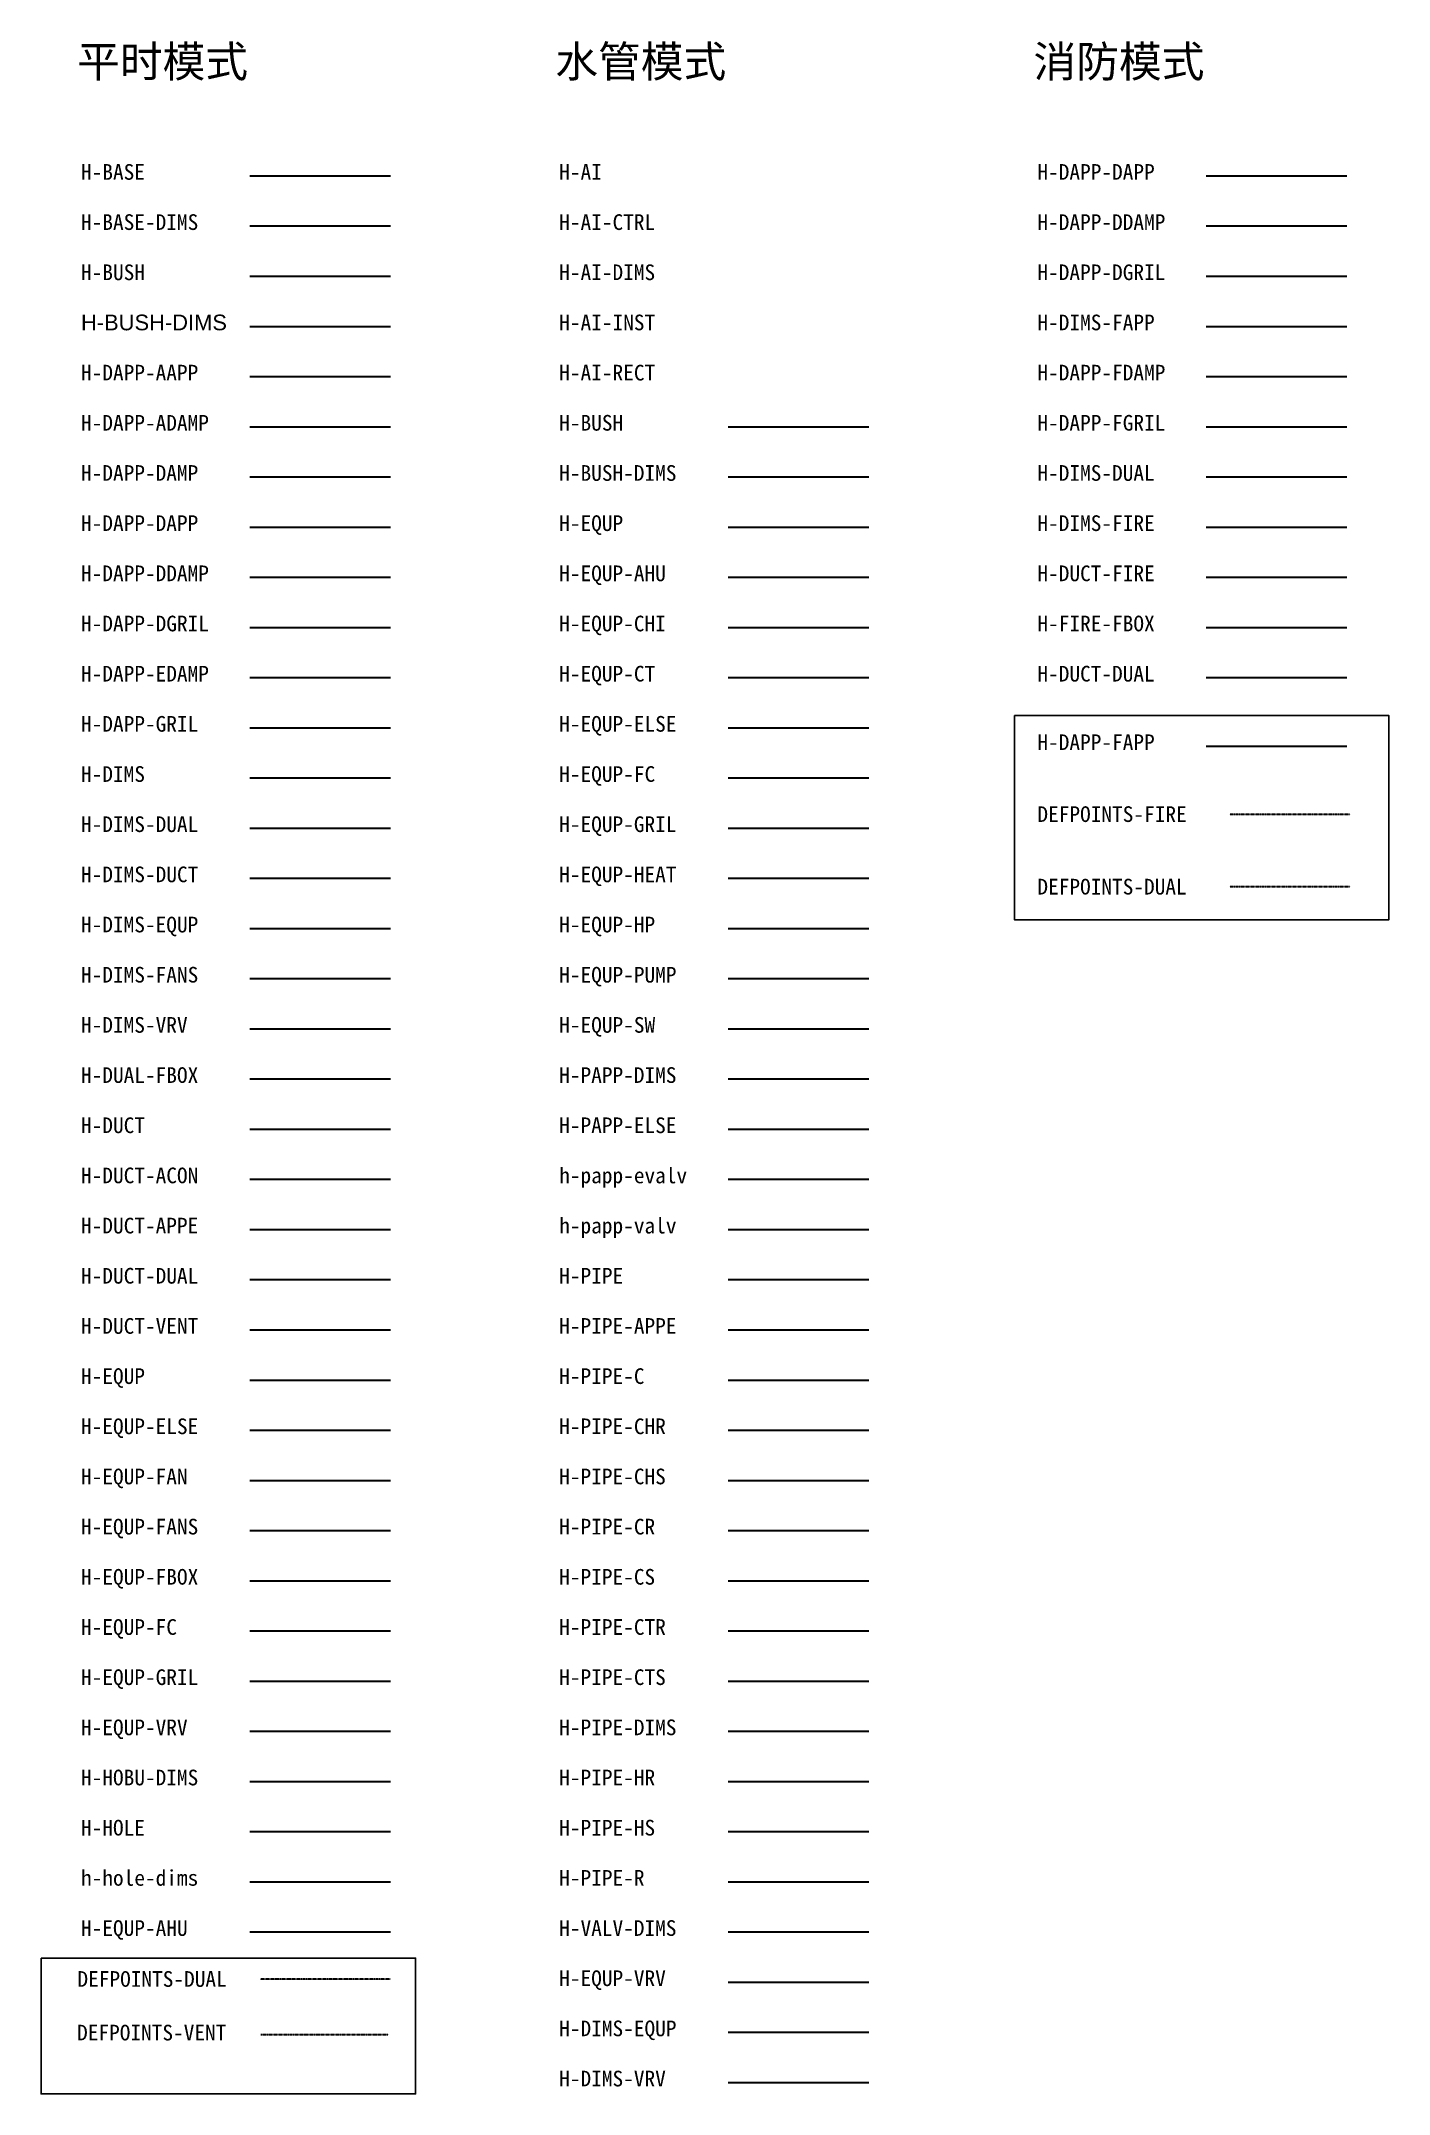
# Model space of a CAD drawing. Extents: x 99567 to 1174694, y -15740 to 1620853.
import ezdxf

# ---------------------------------------------------------------- set-up
doc = ezdxf.new("R2010")
doc.units = 0
doc.linetypes.add('CENTER', pattern=[2, 1.25, -0.25, 0.25, -0.25])
doc.linetypes.add('DASH', pattern=[0.35, 0.25, -0.1])
for name, color, linetype in [('DEFPOINTS-DUAL', 9, 'CENTER'), ('DEFPOINTS-FIRE', 9, 'CENTER'), ('DEFPOINTS-VENT', 9, 'CENTER'), ('H-BASE', 7, 'Continuous'), ('H-BASE-DIMS', 7, 'Continuous'), ('H-BUSH', 7, 'Continuous'), ('H-BUSH-DIMS', 7, 'Continuous'), ('H-DAPP-AAPP', 3, 'Continuous'), ('H-DAPP-ADAMP', 11, 'Continuous'), ('H-DAPP-DAMP', 3, 'Continuous'), ('H-DAPP-DAPP', 131, 'Continuous'), ('H-DAPP-DDAMP', 131, 'Continuous'), ('H-DAPP-DGRIL', 131, 'Continuous'), ('H-DAPP-EDAMP', 31, 'Continuous'), ('H-DAPP-FAPP', 3, 'Continuous'), ('H-DAPP-FDAMP', 161, 'Continuous'), ('H-DAPP-FGRIL', 161, 'Continuous'), ('H-DAPP-GRIL', 11, 'Continuous'), ('H-DIMS', 7, 'Continuous'), ('H-DIMS-DUAL', 131, 'Continuous'), ('H-DIMS-DUCT', 3, 'Continuous'), ('H-DIMS-EQUP', 7, 'Continuous'), ('H-DIMS-FANS', 7, 'Continuous'), ('H-DIMS-FAPP', 7, 'Continuous'), ('H-DIMS-FIRE', 161, 'Continuous'), ('H-DIMS-VRV', 7, 'Continuous'), ('H-DUAL-FBOX', 131, 'Continuous'), ('H-DUCT', 7, 'Continuous'), ('H-DUCT-ACON', 2, 'Continuous'), ('H-DUCT-APPE', 7, 'Continuous'), ('H-DUCT-DUAL', 30, 'Continuous'), ('H-DUCT-FIRE', 20, 'Continuous'), ('H-DUCT-VENT', 2, 'Continuous'), ('H-EQUP', 7, 'Continuous'), ('H-EQUP-AHU', 4, 'Continuous'), ('H-EQUP-CHI', 7, 'Continuous'), ('H-EQUP-CT', 7, 'Continuous'), ('H-EQUP-ELSE', 7, 'Continuous'), ('H-EQUP-FAN', 3, 'Continuous'), ('H-EQUP-FANS', 3, 'Continuous'), ('H-EQUP-FBOX', 3, 'Continuous'), ('H-EQUP-FC', 4, 'Continuous'), ('H-EQUP-GRIL', 7, 'Continuous'), ('H-EQUP-HEAT', 7, 'Continuous'), ('H-EQUP-HP', 7, 'Continuous'), ('H-EQUP-PUMP', 7, 'Continuous'), ('H-EQUP-SW', 4, 'Continuous'), ('H-EQUP-VRV', 7, 'Continuous'), ('H-FIRE-FBOX', 161, 'Continuous'), ('H-HOBU-DIMS', 7, 'Continuous'), ('H-HOLE', 7, 'Continuous'), ('h-hole-dims', 7, 'Continuous'), ('H-PAPP-DIMS', 7, 'Continuous'), ('H-PAPP-ELSE', 7, 'Continuous'), ('h-papp-evalv', 3, 'Continuous'), ('h-papp-valv', 3, 'Continuous'), ('H-PIPE', 7, 'Continuous'), ('H-PIPE-APPE', 7, 'Continuous'), ('H-PIPE-C', 4, 'DASH'), ('H-PIPE-CHR', 7, 'Continuous'), ('H-PIPE-CHS', 7, 'Continuous'), ('H-PIPE-CR', 1, 'DASH'), ('H-PIPE-CS', 1, 'Continuous'), ('H-PIPE-CTR', 1, 'DASH'), ('H-PIPE-CTS', 1, 'Continuous'), ('H-PIPE-DIMS', 7, 'Continuous'), ('H-PIPE-HR', 7, 'Continuous'), ('H-PIPE-HS', 7, 'Continuous'), ('H-PIPE-R', 7, 'Continuous'), ('H-VALV-DIMS', 7, 'Continuous')]:
    doc.layers.add(name, color=color, linetype=linetype)
doc.styles.get("Standard").update_dxf_attribs({"font": 'arial.ttf'})

msp = doc.modelspace()

# ---------------------------------------------------------------- linework, layer by layer
at = {"color": 6}
for points in [[(875937, 1083065), (1174694, 1083065), (1174694, 920407), (875937, 920407)], [(99567, 92615), (398325, 92615), (398325, -15740), (99567, -15740)]]:
    msp.add_lwpolyline(points, close=True, dxfattribs=at)
at = {"layer": 'DEFPOINTS-DUAL', "lineweight": 30}
for p, q in [((1143787, 946515), (1047648, 946515)), ((378121, 75695), (274251, 75695))]:
    msp.add_line(p, q, dxfattribs=at)
at = {"layer": 'DEFPOINTS-FIRE', "lineweight": 30}
msp.add_line((1143787, 1004333), (1047648, 1004333), dxfattribs=at)
at = {"layer": 'DEFPOINTS-VENT', "lineweight": 30}
msp.add_line((376756, 31504), (274977, 31504), dxfattribs=at)
at = {"layer": 'H-BASE', "lineweight": 30}
msp.add_line((266140, 1513416), (378336, 1513416), dxfattribs=at)
at = {"layer": 'H-BASE-DIMS', "lineweight": 30}
msp.add_line((266140, 1473416), (378336, 1473416), dxfattribs=at)
at = {"layer": 'H-BUSH', "lineweight": 30}
for p, q in [((266140, 1433416), (378336, 1433416)), ((647567, 1313416), (759762, 1313416))]:
    msp.add_line(p, q, dxfattribs=at)
at = {"layer": 'H-BUSH-DIMS', "lineweight": 30}
for p, q in [((266140, 1393416), (378336, 1393416)), ((647567, 1273416), (759762, 1273416))]:
    msp.add_line(p, q, dxfattribs=at)
at = {"layer": 'H-DAPP-AAPP', "lineweight": 30}
msp.add_line((266140, 1353416), (378336, 1353416), dxfattribs=at)
at = {"layer": 'H-DAPP-ADAMP', "lineweight": 30}
msp.add_line((266140, 1313416), (378336, 1313416), dxfattribs=at)
at = {"layer": 'H-DAPP-DAMP', "lineweight": 30}
msp.add_line((266140, 1273416), (378336, 1273416), dxfattribs=at)
at = {"layer": 'H-DAPP-DAPP', "lineweight": 30}
for p, q in [((1028994, 1513416), (1141189, 1513416)), ((266140, 1233416), (378336, 1233416))]:
    msp.add_line(p, q, dxfattribs=at)
at = {"layer": 'H-DAPP-DDAMP', "lineweight": 30}
for p, q in [((1028994, 1473416), (1141189, 1473416)), ((266140, 1193416), (378336, 1193416))]:
    msp.add_line(p, q, dxfattribs=at)
at = {"layer": 'H-DAPP-DGRIL', "lineweight": 30}
for p, q in [((1028994, 1433416), (1141189, 1433416)), ((266140, 1153416), (378336, 1153416))]:
    msp.add_line(p, q, dxfattribs=at)
at = {"layer": 'H-DAPP-EDAMP', "lineweight": 30}
msp.add_line((266140, 1113416), (378336, 1113416), dxfattribs=at)
at = {"layer": 'H-DAPP-FAPP', "lineweight": 30}
msp.add_line((1028994, 1058782), (1141189, 1058782), dxfattribs=at)
at = {"layer": 'H-DAPP-FDAMP', "lineweight": 30}
msp.add_line((1028994, 1353416), (1141189, 1353416), dxfattribs=at)
at = {"layer": 'H-DAPP-FGRIL', "lineweight": 30}
msp.add_line((1028994, 1313416), (1141189, 1313416), dxfattribs=at)
at = {"layer": 'H-DAPP-GRIL', "lineweight": 30}
msp.add_line((266140, 1073416), (378336, 1073416), dxfattribs=at)
at = {"layer": 'H-DIMS', "lineweight": 30}
msp.add_line((266140, 1033416), (378336, 1033416), dxfattribs=at)
at = {"layer": 'H-DIMS-DUAL', "lineweight": 30}
for p, q in [((1028994, 1273416), (1141189, 1273416)), ((266140, 993416), (378336, 993416))]:
    msp.add_line(p, q, dxfattribs=at)
at = {"layer": 'H-DIMS-DUCT', "lineweight": 30}
msp.add_line((266140, 953416), (378336, 953416), dxfattribs=at)
at = {"layer": 'H-DIMS-EQUP', "lineweight": 30}
for p, q in [((266140, 913416), (378336, 913416)), ((647567, 33416), (759762, 33416))]:
    msp.add_line(p, q, dxfattribs=at)
at = {"layer": 'H-DIMS-FANS', "lineweight": 30}
msp.add_line((266140, 873416), (378336, 873416), dxfattribs=at)
at = {"layer": 'H-DIMS-FAPP', "lineweight": 30}
msp.add_line((1028994, 1393416), (1141189, 1393416), dxfattribs=at)
at = {"layer": 'H-DIMS-FIRE', "lineweight": 30}
msp.add_line((1028994, 1233416), (1141189, 1233416), dxfattribs=at)
at = {"layer": 'H-DIMS-VRV', "lineweight": 30}
for p, q in [((266140, 833416), (378336, 833416)), ((647567, -6584), (759762, -6584))]:
    msp.add_line(p, q, dxfattribs=at)
at = {"layer": 'H-DUAL-FBOX', "lineweight": 30}
msp.add_line((266140, 793416), (378336, 793416), dxfattribs=at)
at = {"layer": 'H-DUCT', "lineweight": 30}
msp.add_line((266140, 753416), (378336, 753416), dxfattribs=at)
at = {"layer": 'H-DUCT-ACON', "lineweight": 30}
msp.add_line((266140, 713416), (378336, 713416), dxfattribs=at)
at = {"layer": 'H-DUCT-APPE', "lineweight": 30}
msp.add_line((266140, 673416), (378336, 673416), dxfattribs=at)
at = {"layer": 'H-DUCT-DUAL', "lineweight": 30}
for p, q in [((1028994, 1113416), (1141189, 1113416)), ((266140, 633416), (378336, 633416))]:
    msp.add_line(p, q, dxfattribs=at)
at = {"layer": 'H-DUCT-FIRE', "lineweight": 30}
msp.add_line((1028994, 1193416), (1141189, 1193416), dxfattribs=at)
at = {"layer": 'H-DUCT-VENT', "lineweight": 30}
msp.add_line((266140, 593416), (378336, 593416), dxfattribs=at)
at = {"layer": 'H-EQUP', "lineweight": 30}
for p, q in [((647567, 1233416), (759762, 1233416)), ((266140, 553416), (378336, 553416))]:
    msp.add_line(p, q, dxfattribs=at)
at = {"layer": 'H-EQUP-AHU', "lineweight": 30}
for p, q in [((647567, 1193416), (759762, 1193416)), ((266140, 113416), (378336, 113416))]:
    msp.add_line(p, q, dxfattribs=at)
at = {"layer": 'H-EQUP-CHI', "lineweight": 30}
msp.add_line((647567, 1153416), (759762, 1153416), dxfattribs=at)
at = {"layer": 'H-EQUP-CT', "lineweight": 30}
msp.add_line((647567, 1113416), (759762, 1113416), dxfattribs=at)
at = {"layer": 'H-EQUP-ELSE', "lineweight": 30}
for p, q in [((647567, 1073416), (759762, 1073416)), ((266140, 513416), (378336, 513416))]:
    msp.add_line(p, q, dxfattribs=at)
at = {"layer": 'H-EQUP-FAN', "lineweight": 30}
msp.add_line((266140, 473416), (378336, 473416), dxfattribs=at)
at = {"layer": 'H-EQUP-FANS', "lineweight": 30}
msp.add_line((266140, 433416), (378336, 433416), dxfattribs=at)
at = {"layer": 'H-EQUP-FBOX', "lineweight": 30}
msp.add_line((266140, 393416), (378336, 393416), dxfattribs=at)
at = {"layer": 'H-EQUP-FC', "lineweight": 30}
for p, q in [((647567, 1033416), (759762, 1033416)), ((266140, 353416), (378336, 353416))]:
    msp.add_line(p, q, dxfattribs=at)
at = {"layer": 'H-EQUP-GRIL', "lineweight": 30}
for p, q in [((647567, 993416), (759762, 993416)), ((266140, 313416), (378336, 313416))]:
    msp.add_line(p, q, dxfattribs=at)
at = {"layer": 'H-EQUP-HEAT', "lineweight": 30}
msp.add_line((647567, 953416), (759762, 953416), dxfattribs=at)
at = {"layer": 'H-EQUP-HP', "lineweight": 30}
msp.add_line((647567, 913416), (759762, 913416), dxfattribs=at)
at = {"layer": 'H-EQUP-PUMP', "lineweight": 30}
msp.add_line((647567, 873416), (759762, 873416), dxfattribs=at)
at = {"layer": 'H-EQUP-SW', "lineweight": 30}
msp.add_line((647567, 833416), (759762, 833416), dxfattribs=at)
at = {"layer": 'H-EQUP-VRV', "lineweight": 30}
for p, q in [((266140, 273416), (378336, 273416)), ((647567, 73416), (759762, 73416))]:
    msp.add_line(p, q, dxfattribs=at)
at = {"layer": 'H-FIRE-FBOX', "lineweight": 30}
msp.add_line((1028994, 1153416), (1141189, 1153416), dxfattribs=at)
at = {"layer": 'H-HOBU-DIMS', "lineweight": 30}
msp.add_line((266140, 233416), (378336, 233416), dxfattribs=at)
at = {"layer": 'H-HOLE', "lineweight": 30}
msp.add_line((266140, 193416), (378336, 193416), dxfattribs=at)
at = {"layer": 'h-hole-dims', "lineweight": 30}
msp.add_line((266140, 153416), (378336, 153416), dxfattribs=at)
at = {"layer": 'H-PAPP-DIMS', "lineweight": 30}
msp.add_line((647567, 793416), (759762, 793416), dxfattribs=at)
at = {"layer": 'H-PAPP-ELSE', "lineweight": 30}
msp.add_line((647567, 753416), (759762, 753416), dxfattribs=at)
at = {"layer": 'h-papp-evalv', "lineweight": 30}
msp.add_line((647567, 713416), (759762, 713416), dxfattribs=at)
at = {"layer": 'h-papp-valv', "lineweight": 30}
msp.add_line((647567, 673416), (759762, 673416), dxfattribs=at)
at = {"layer": 'H-PIPE', "lineweight": 30}
msp.add_line((647567, 633416), (759762, 633416), dxfattribs=at)
at = {"layer": 'H-PIPE-APPE', "lineweight": 30}
msp.add_line((647567, 593416), (759762, 593416), dxfattribs=at)
at = {"layer": 'H-PIPE-C', "lineweight": 30}
msp.add_line((647567, 553416), (759762, 553416), dxfattribs=at)
at = {"layer": 'H-PIPE-CHR', "lineweight": 30}
msp.add_line((647567, 513416), (759762, 513416), dxfattribs=at)
at = {"layer": 'H-PIPE-CHS', "lineweight": 30}
msp.add_line((647567, 473416), (759762, 473416), dxfattribs=at)
at = {"layer": 'H-PIPE-CR', "lineweight": 30}
msp.add_line((647567, 433416), (759762, 433416), dxfattribs=at)
at = {"layer": 'H-PIPE-CS', "lineweight": 30}
msp.add_line((647567, 393416), (759762, 393416), dxfattribs=at)
at = {"layer": 'H-PIPE-CTR', "lineweight": 30}
msp.add_line((647567, 353416), (759762, 353416), dxfattribs=at)
at = {"layer": 'H-PIPE-CTS', "lineweight": 30}
msp.add_line((647567, 313416), (759762, 313416), dxfattribs=at)
at = {"layer": 'H-PIPE-DIMS', "lineweight": 30}
msp.add_line((647567, 273416), (759762, 273416), dxfattribs=at)
at = {"layer": 'H-PIPE-HR', "lineweight": 30}
msp.add_line((647567, 233416), (759762, 233416), dxfattribs=at)
at = {"layer": 'H-PIPE-HS', "lineweight": 30}
msp.add_line((647567, 193416), (759762, 193416), dxfattribs=at)
at = {"layer": 'H-PIPE-R', "lineweight": 30}
msp.add_line((647567, 153416), (759762, 153416), dxfattribs=at)
at = {"layer": 'H-VALV-DIMS', "lineweight": 30}
msp.add_line((647567, 113416), (759762, 113416), dxfattribs=at)

# ---------------------------------------------------------------- texts
at = {"attachment_point": 1}
for s, insert, char_height in [('{\\fSimSun|b0|i0|c134|p2;平时模式}', (128282, 1617073), 25000), ('{\\fSimSun|b0|i0|c134|p2;水管模式}', (509709, 1617073), 25000), ('{\\fSimSun|b0|i0|c134|p2;消防模式}', (891136, 1617073), 25000), ('{\\fSimSun|b0|i0|c134|p2;H-BASE}', (131448, 1522768), 12500), ('{\\fSimSun|b0|i0|c134|p2;H-AI}', (512875, 1522768), 12500), ('{\\fSimSun|b0|i0|c134|p2;H-DAPP-DAPP}', (894302, 1522768), 12500), ('{\\fSimSun|b0|i0|c134|p2;H-BASE-DIMS}', (131448, 1482768), 12500), ('{\\fSimSun|b0|i0|c134|p2;H-AI-CTRL}', (512875, 1482768), 12500), ('{\\fSimSun|b0|i0|c134|p2;H-DAPP-DDAMP}', (894302, 1482768), 12500), ('{\\fSimSun|b0|i0|c134|p2;H-BUSH}', (131448, 1442768), 12500), ('{\\fSimSun|b0|i0|c134|p2;H-AI-DIMS}', (512875, 1442768), 12500), ('{\\fSimSun|b0|i0|c134|p2;H-DAPP-DGRIL}', (894302, 1442768), 12500), ('H-BUSH-DIMS', (131448, 1402768), 12500), ('{\\fSimSun|b0|i0|c134|p2;H-AI-INST}', (512875, 1402768), 12500), ('{\\fSimSun|b0|i0|c134|p2;H-DIMS-FAPP}', (894302, 1402768), 12500), ('{\\fSimSun|b0|i0|c134|p2;H-DAPP-AAPP}', (131448, 1362768), 12500), ('{\\fSimSun|b0|i0|c134|p2;H-AI-RECT}', (512875, 1362768), 12500), ('{\\fSimSun|b0|i0|c134|p2;H-DAPP-FDAMP}', (894302, 1362768), 12500), ('{\\fSimSun|b0|i0|c134|p2;H-DAPP-ADAMP}', (131448, 1322768), 12500), ('{\\fSimSun|b0|i0|c134|p2;H-BUSH}', (512875, 1322768), 12500), ('{\\fSimSun|b0|i0|c134|p2;H-DAPP-FGRIL}', (894302, 1322768), 12500), ('{\\fSimSun|b0|i0|c134|p2;H-DAPP-DAMP}', (131448, 1282768), 12500), ('{\\fSimSun|b0|i0|c134|p2;H-BUSH-DIMS}', (512875, 1282768), 12500), ('{\\fSimSun|b0|i0|c134|p2;H-DIMS-DUAL}', (894302, 1282768), 12500), ('{\\fSimSun|b0|i0|c134|p2;H-DAPP-DAPP}', (131448, 1242768), 12500), ('{\\fSimSun|b0|i0|c134|p2;H-EQUP}', (512875, 1242768), 12500), ('{\\fSimSun|b0|i0|c134|p2;H-DIMS-FIRE}', (894302, 1242768), 12500), ('{\\fSimSun|b0|i0|c134|p2;H-DAPP-DDAMP}', (131448, 1202768), 12500), ('{\\fSimSun|b0|i0|c134|p2;H-EQUP-AHU}', (512875, 1202768), 12500), ('{\\fSimSun|b0|i0|c134|p2;H-DUCT-FIRE}', (894302, 1202768), 12500), ('{\\fSimSun|b0|i0|c134|p2;H-DAPP-DGRIL}', (131448, 1162768), 12500), ('{\\fSimSun|b0|i0|c134|p2;H-EQUP-CHI}', (512875, 1162768), 12500), ('{\\fSimSun|b0|i0|c134|p2;H-FIRE-FBOX}', (894302, 1162768), 12500), ('{\\fSimSun|b0|i0|c134|p2;H-DAPP-EDAMP}', (131448, 1122768), 12500), ('{\\fSimSun|b0|i0|c134|p2;H-EQUP-CT}', (512875, 1122768), 12500), ('{\\fSimSun|b0|i0|c134|p2;H-DUCT-DUAL}', (894302, 1122768), 12500), ('{\\fSimSun|b0|i0|c134|p2;H-DAPP-GRIL}', (131448, 1082768), 12500), ('{\\fSimSun|b0|i0|c134|p2;H-EQUP-ELSE}', (512875, 1082768), 12500), ('{\\fSimSun|b0|i0|c134|p2;H-DAPP-FAPP}', (894302, 1068134), 12500), ('{\\fSimSun|b0|i0|c134|p2;H-DIMS}', (131448, 1042768), 12500), ('{\\fSimSun|b0|i0|c134|p2;H-EQUP-FC}', (512875, 1042768), 12500), ('{\\fSimSun|b0|i0|c134|p2;H-DIMS-DUAL}', (131448, 1002768), 12500), ('{\\fSimSun|b0|i0|c134|p2;H-EQUP-GRIL}', (512875, 1002768), 12500), ('{\\fSimSun|b0|i0|c134|p2;DEFPOINTS-FIRE}', (894302, 1010790), 12500), ('{\\fSimSun|b0|i0|c134|p2;H-DIMS-DUCT}', (131448, 962768), 12500), ('{\\fSimSun|b0|i0|c134|p2;H-EQUP-HEAT}', (512875, 962768), 12500), ('{\\fSimSun|b0|i0|c134|p2;DEFPOINTS-DUAL}', (894302, 952972), 12500), ('{\\fSimSun|b0|i0|c134|p2;H-DIMS-EQUP}', (131448, 922768), 12500), ('{\\fSimSun|b0|i0|c134|p2;H-EQUP-HP}', (512875, 922768), 12500), ('{\\fSimSun|b0|i0|c134|p2;H-DIMS-FANS}', (131448, 882768), 12500), ('{\\fSimSun|b0|i0|c134|p2;H-EQUP-PUMP}', (512875, 882768), 12500), ('{\\fSimSun|b0|i0|c134|p2;H-DIMS-VRV}', (131448, 842768), 12500), ('{\\fSimSun|b0|i0|c134|p2;H-EQUP-SW}', (512875, 842768), 12500), ('{\\fSimSun|b0|i0|c134|p2;H-DUAL-FBOX}', (131448, 802768), 12500), ('{\\fSimSun|b0|i0|c134|p2;H-PAPP-DIMS}', (512875, 802768), 12500), ('{\\fSimSun|b0|i0|c134|p2;H-DUCT}', (131448, 762768), 12500), ('{\\fSimSun|b0|i0|c134|p2;H-PAPP-ELSE}', (512875, 762768), 12500), ('{\\fSimSun|b0|i0|c134|p2;H-DUCT-ACON}', (131448, 722768), 12500), ('{\\fSimSun|b0|i0|c134|p2;h-papp-evalv}', (512875, 722768), 12500), ('{\\fSimSun|b0|i0|c134|p2;H-DUCT-APPE}', (131448, 682768), 12500), ('{\\fSimSun|b0|i0|c134|p2;h-papp-valv}', (512875, 682768), 12500), ('{\\fSimSun|b0|i0|c134|p2;H-DUCT-DUAL}', (131448, 642768), 12500), ('{\\fSimSun|b0|i0|c134|p2;H-PIPE}', (512875, 642768), 12500), ('{\\fSimSun|b0|i0|c134|p2;H-DUCT-VENT}', (131448, 602768), 12500), ('{\\fSimSun|b0|i0|c134|p2;H-PIPE-APPE}', (512875, 602768), 12500), ('{\\fSimSun|b0|i0|c134|p2;H-EQUP}', (131448, 562768), 12500), ('{\\fSimSun|b0|i0|c134|p2;H-PIPE-C}', (512875, 562768), 12500), ('{\\fSimSun|b0|i0|c134|p2;H-EQUP-ELSE}', (131448, 522768), 12500), ('{\\fSimSun|b0|i0|c134|p2;H-PIPE-CHR}', (512875, 522768), 12500), ('{\\fSimSun|b0|i0|c134|p2;H-EQUP-FAN}', (131448, 482768), 12500), ('{\\fSimSun|b0|i0|c134|p2;H-PIPE-CHS}', (512875, 482768), 12500), ('{\\fSimSun|b0|i0|c134|p2;H-EQUP-FANS}', (131448, 442768), 12500), ('{\\fSimSun|b0|i0|c134|p2;H-PIPE-CR}', (512875, 442768), 12500), ('{\\fSimSun|b0|i0|c134|p2;H-EQUP-FBOX}', (131448, 402768), 12500), ('{\\fSimSun|b0|i0|c134|p2;H-PIPE-CS}', (512875, 402768), 12500), ('{\\fSimSun|b0|i0|c134|p2;H-EQUP-FC}', (131448, 362768), 12500), ('{\\fSimSun|b0|i0|c134|p2;H-PIPE-CTR}', (512875, 362768), 12500), ('{\\fSimSun|b0|i0|c134|p2;H-EQUP-GRIL}', (131448, 322768), 12500), ('{\\fSimSun|b0|i0|c134|p2;H-PIPE-CTS}', (512875, 322768), 12500), ('{\\fSimSun|b0|i0|c134|p2;H-EQUP-VRV}', (131448, 282768), 12500), ('{\\fSimSun|b0|i0|c134|p2;H-PIPE-DIMS}', (512875, 282768), 12500), ('{\\fSimSun|b0|i0|c134|p2;H-HOBU-DIMS}', (131448, 242768), 12500), ('{\\fSimSun|b0|i0|c134|p2;H-PIPE-HR}', (512875, 242768), 12500), ('{\\fSimSun|b0|i0|c134|p2;H-HOLE}', (131448, 202768), 12500), ('{\\fSimSun|b0|i0|c134|p2;H-PIPE-HS}', (512875, 202768), 12500), ('{\\fSimSun|b0|i0|c134|p2;h-hole-dims}', (131448, 162768), 12500), ('{\\fSimSun|b0|i0|c134|p2;H-PIPE-R}', (512875, 162768), 12500), ('{\\fSimSun|b0|i0|c134|p2;H-EQUP-AHU}', (131448, 122768), 12500), ('{\\fSimSun|b0|i0|c134|p2;H-VALV-DIMS}', (512875, 122768), 12500), ('{\\fSimSun|b0|i0|c134|p2;DEFPOINTS-DUAL}', (128636, 82152), 12500), ('{\\fSimSun|b0|i0|c134|p2;H-EQUP-VRV}', (512875, 82768), 12500), ('{\\fSimSun|b0|i0|c134|p2;DEFPOINTS-VENT}', (128350, 39429), 12500), ('{\\fSimSun|b0|i0|c134|p2;H-DIMS-EQUP}', (512875, 42768), 12500), ('{\\fSimSun|b0|i0|c134|p2;H-DIMS-VRV}', (512875, 2768), 12500)]:
    msp.add_mtext_dynamic_manual_height_columns(s, width=211326.98, gutter_width=12.5, heights=[0], dxfattribs=dict(at, insert=insert, char_height=char_height))

doc.saveas('drawing.dxf')
